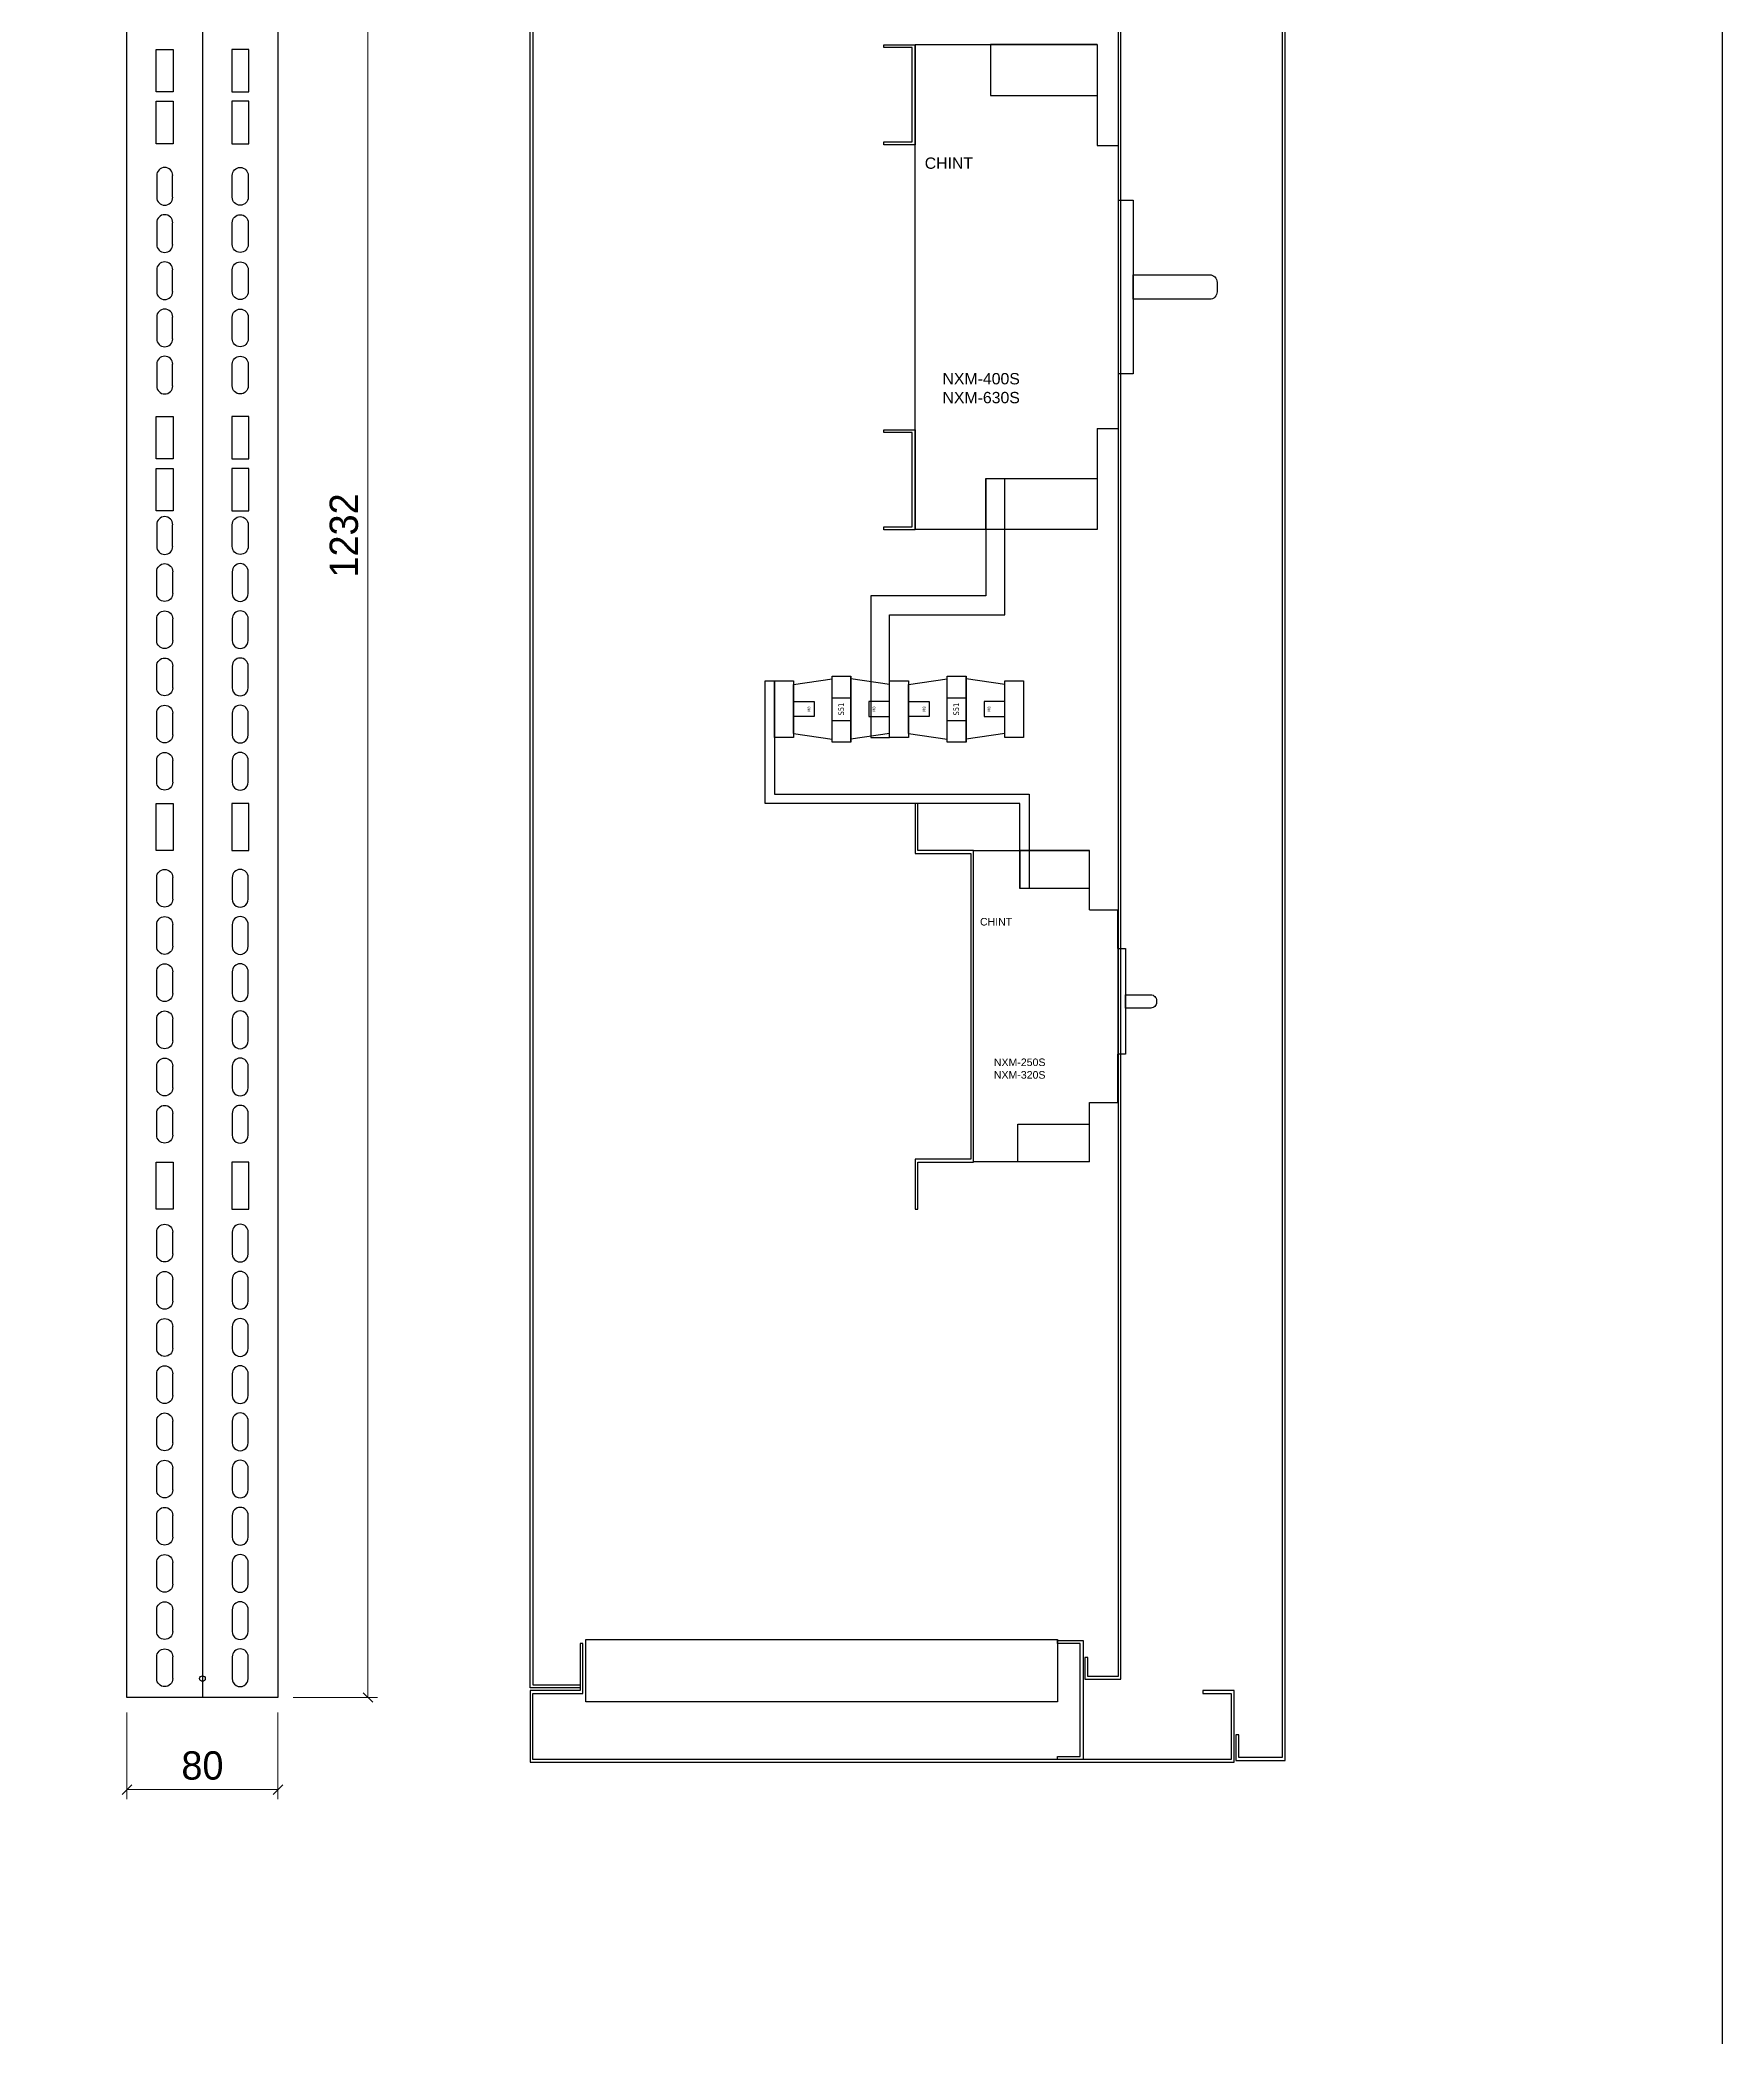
# Model space of a CAD drawing. Header units: millimetres. Extents: x 0 to 3953, y 0 to 2795.
# Drawn here: x 3062 to 3953, y 1075 to 2133 of the extents above; entities that cross this region are included whole.
import ezdxf

# ---------------------------------------------------------------- set-up
doc = ezdxf.new("R2010")
doc.units = ezdxf.units.MM
doc.layers.add('CNC', color=7, linetype='Continuous')
doc.layers.add('DIM', color=253, linetype='Continuous')
doc.styles.add('Arial', font='arial.ttf')
doc.dimstyles.new('Dim-15', dxfattribs={"dimtxt": 15, "dimasz": 5, "dimexe": 5, "dimexo": 8, "dimgap": 5, "dimtad": 1, "dimdec": 0, "dimtxsty": 'Standard', "dimblk": 'OBLIQUE', "dimcen": 10, "dimclrd": 5, "dimclre": 5, "dimclrt": 3, "dimazin": 3, "dimtfac": 1, "dimtdec": 0, "dimtmove": 0, "dimatfit": 3, "dimldrblk": 'OBLIQUE', "dimlwd": 9, "dimlwe": 9})

# ---------------------------------------------------------------- blocks, each defined once
blk = doc.blocks.new('*D6')
at = {"color": 0, "linetype": 'ByBlock', "lineweight": -2}
for p, q in [((3238.1, 2483.8), (3233.1, 2488.8)), ((3233.1, 1257.3), (3238.1, 1252.3))]:
    blk.add_line(p, q, dxfattribs=at)
at = {"layer": 'Defpoints', "color": 0, "transparency": 16777216}
for p in [(3187.9, 2486.3), (3187.9, 1254.8), (3235.6, 1254.8)]:
    blk.add_point(p, dxfattribs=at)
at = {"layer": 'DIM', "color": 5, "lineweight": 9, "transparency": 16777216}
for p, q in [((3195.9, 2486.3), (3240.6, 2486.3)), ((3235.6, 2486.3), (3235.6, 1254.8)), ((3195.9, 1254.8), (3240.6, 1254.8))]:
    blk.add_line(p, q, dxfattribs=at)
at = {"layer": 'DIM', "color": 3, "transparency": 16777216, "insert": (3222.9, 1870.5), "char_height": 15, "attachment_point": 5, "rotation": 90}
blk.add_mtext('1232', dxfattribs=at)
blk = doc.blocks.new('_Oblique')
at = {"color": 0, "linetype": 'ByBlock', "lineweight": -2}
blk.add_line((-0.5, -0.5), (0.5, 0.5), dxfattribs=at)
blk = doc.blocks.new('*D7')
at = {"color": 0, "linetype": 'ByBlock', "lineweight": -2}
for p, q in [((3110.4, 1208.5), (3105.4, 1203.5)), ((3185.4, 1203.5), (3190.4, 1208.5))]:
    blk.add_line(p, q, dxfattribs=at)
at = {"layer": 'Defpoints', "color": 0, "transparency": 16777216}
for p in [(3107.9, 1254.8), (3187.9, 1254.8), (3187.9, 1206)]:
    blk.add_point(p, dxfattribs=at)
at = {"layer": 'DIM', "color": 5, "lineweight": 9, "transparency": 16777216}
for p, q in [((3107.9, 1246.8), (3107.9, 1201)), ((3187.9, 1246.8), (3187.9, 1201)), ((3107.9, 1206), (3187.9, 1206))]:
    blk.add_line(p, q, dxfattribs=at)
at = {"layer": 'DIM', "color": 3, "transparency": 16777216, "insert": (3147.9, 1218.7), "char_height": 15, "attachment_point": 5}
blk.add_mtext('80', dxfattribs=at)
blk = doc.blocks.new('nxm-250-320-2')
at = {"color": 7}
for p, q in [((29687.9, -129233.4), (29687.9, -129201.9)), ((29687.9, -129233.4), (29702.9, -129233.4)), ((29702.9, -129253.9), (29702.9, -129233.4)), ((29702.9, -129253.9), (29702.9, -129309.9)), ((29702.9, -129335.4), (29702.9, -129309.9)), ((29687.9, -129335.4), (29702.9, -129335.4)), ((29687.9, -129366.9), (29687.9, -129335.4))]:
    blk.add_line(p, q, dxfattribs=at)
for points in [[(29687.9, -129366.9), (29626.4, -129366.9), (29626.4, -129201.9), (29687.9, -129201.9)], [(29687.9, -129201.9), (29650.9, -129201.9), (29650.9, -129221.9), (29687.9, -129221.9)], [(29702.9, -129253.9), (29706.9, -129253.9), (29706.9, -129309.9), (29702.9, -129309.9)], [(29687.9, -129366.9), (29649.9, -129366.9), (29649.9, -129346.9), (29687.9, -129346.9)]]:
    blk.add_lwpolyline(points, dxfattribs=at)
blk.add_lwpolyline([(29706.9, -129278.4), (29720.4, -129278.4, -0.414214), (29723.4, -129281.4), (29723.4, -129282.4, -0.414214), (29720.4, -129285.4), (29706.9, -129285.4)], format="xyb", close=True, dxfattribs=at)
at = {"color": 7, "char_height": 4, "width": 17.069, "attachment_point": 5, "style": 'Arial'}
for s, insert in [('CHINT', (29638.4, -129239.7)), ('NXM-250S\\PNXM-320S', (29650.9, -129317.5))]:
    blk.add_mtext(s, dxfattribs=dict(at, insert=insert))
blk = doc.blocks.new('nxm-400-630-2')
at = {"color": 7}
for p, q in [((29751.6, -129472.4), (29751.6, -129525.9)), ((29751.6, -129525.9), (29762.6, -129525.9)), ((29762.6, -129554.9), (29762.6, -129646.9)), ((29751.6, -129675.9), (29751.6, -129729.4)), ((29751.6, -129675.9), (29762.6, -129675.9))]:
    blk.add_line(p, q, dxfattribs=at)
for points in [[(29751.6, -129729.4), (29655.1, -129729.4), (29655.1, -129472.4), (29751.6, -129472.4)], [(29751.6, -129472.4), (29695.1, -129472.4), (29695.1, -129499.4), (29751.6, -129499.4)], [(29762.6, -129525.9), (29762.6, -129554.9)], [(29762.6, -129554.9), (29770.6, -129554.9), (29770.6, -129646.9), (29762.6, -129646.9)], [(29762.6, -129646.9), (29762.6, -129675.9)], [(29751.6, -129729.4), (29692.6, -129729.4), (29692.6, -129702.4), (29751.6, -129702.4)]]:
    blk.add_lwpolyline(points, dxfattribs=at)
blk.add_lwpolyline([(29770.6, -129594.4), (29811.1, -129594.4, -0.414214), (29815.1, -129598.4), (29815.1, -129603.4, -0.414214), (29811.1, -129607.4), (29770.6, -129607.4)], format="xyb", close=True, dxfattribs=at)
at = {"color": 7, "char_height": 6, "width": 25.603, "attachment_point": 5, "style": 'Arial'}
for s, insert in [('CHINT', (29673, -129535.3)), ('NXM-400S\\PNXM-630S', (29690.1, -129654.5))]:
    blk.add_mtext(s, dxfattribs=dict(at, insert=insert))
blk = doc.blocks.new('ovan8.5x20')
at = {"layer": 'CNC', "color": 2, "lineweight": -3}
for p, q in [((5.7, 4.2), (-5.8, 4.2)), ((-5.8, -4.2), (5.7, -4.2))]:
    blk.add_line(p, q, dxfattribs=at)
for centre, start, end in [((-5.8, 0), 90, 270), ((5.7, 0), 270, 90)]:
    blk.add_arc(centre, 4.25, start, end, dxfattribs=at)
blk = doc.blocks.new('su51-1')
at = {"color": 1}
for p, q in [((-13, 51), (-16, 30.5)), ((-13, 51), (13, 51)), ((13, 51), (16, 30.5)), ((-17.5, 30.5), (17.5, 30.5)), ((-17.5, 20.5), (-17.5, 30.5)), ((-16, 30.5), (16, 30.5)), ((-6, 30.5), (-6, 20.5)), ((6, 30.5), (6, 20.5)), ((17.5, 30.5), (17.5, 20.5)), ((17.5, 20.5), (-17.5, 20.5)), ((-17.5, 20.5), (17.5, 20.5)), ((-13, 0), (-16, 20.5)), ((-16, 20.5), (16, 20.5)), ((13, 0), (16, 20.5)), ((-13, 0), (13, 0))]:
    blk.add_line(p, q, dxfattribs=at)
for points in [[(-4, 51), (4, 51), (4, 40), (-4, 40)], [(-4, 0), (4, 0), (4, 11), (-4, 11)]]:
    blk.add_lwpolyline(points, close=True, dxfattribs=at)
at = {"color": 1, "width": 30.098, "attachment_point": 5}
for s, insert, char_height in [('{\\fTahoma|b0|i0|c0|p34;M8}', (0, 42.7), 1.5), ('{\\fTahoma|b0|i0|c0|p34;S51}', (0, 25.7), 3), ('{\\fTahoma|b0|i0|c0|p34;M8}', (0, 8.3), 1.5)]:
    blk.add_mtext(s, dxfattribs=dict(at, insert=insert, char_height=char_height))
blk = doc.blocks.new('KHUNG CHUẨN')
at = {"color": 7}
blk.add_lwpolyline([(16919.25, -26555.16), (19889.25, -26555.16), (19889.25, -28655.16), (16919.25, -28655.16)], close=True, dxfattribs=at)
at = {"color": 3, "style": 'Arial'}
for tag, p in [('#01', (17055.57, -28580.1)), ('#02', (17431.39, -28580.1)), ('#03', (18030.58, -28580.1)), ('#08', (18751.7, -28580.1)), ('#10', (19064.78, -28580.1)), ('#05', (17308.45, -28633.02)), ('#06', (17632.65, -28633.73)), ('#09', (18753.85, -28632.6)), ('#11', (19060.3, -28625.69)), ('#12', (19806.46, -28628.91)), ('#04', (17024.77, -28634.62)), ('#07', (18002.01, -28634.74))]:
    blk.add_attdef(tag, p, '', height=20, dxfattribs=at)

msp = doc.modelspace()

# ---------------------------------------------------------------- linework, layer by layer
at = {"color": 7}
msp.add_line((3147.9, 2486.3), (3147.9, 1254.8), dxfattribs=at)
for points in [[(3697, 2506), (3697, 2518), (3720, 2518), (3720, 1223), (3697, 1223), (3697, 1235), (3695.5, 1235), (3695.5, 1221.5), (3721.5, 1221.5), (3721.5, 2519.5), (3695.5, 2519.5), (3695.5, 2506)], [(3348, 2479.5), (3323, 2479.5), (3323, 1261.5), (3348, 1261.5), (3348, 1260), (3321.5, 1260), (3321.5, 2481), (3348, 2481)], [(3617, 2465), (3617, 2475), (3633, 2475), (3633, 1266), (3617, 1266), (3617, 1276), (3615.5, 1276), (3615.5, 1264.5), (3634.5, 1264.5), (3634.5, 2476.5), (3615.5, 2476.5), (3615.5, 2465)], [(3678, 1257), (3693, 1257), (3693, 1222), (3323, 1222), (3323, 1257), (3349.5, 1257), (3349.5, 1283.5), (3348, 1283.5), (3348, 1258.5), (3321.5, 1258.5), (3321.5, 1220.5), (3694.5, 1220.5), (3694.5, 1258.5), (3678, 1258.5)], [(3601, 1223.5), (3613, 1223.5), (3613, 1283.5), (3601, 1283.5), (3601, 1285), (3614.5, 1285), (3614.5, 1222), (3601, 1222)]]:
    msp.add_lwpolyline(points, close=True)
msp.add_lwpolyline([(3107.9, 2486.3), (3187.9, 2486.3), (3187.9, 1254.8), (3107.9, 1254.8)], close=True, dxfattribs=at)
at = {"color": 2}
for points in [[(3123.4, 2128), (3132.4, 2128), (3132.4, 2105.5), (3123.4, 2105.5)], [(3172.4, 2128), (3163.4, 2128), (3163.4, 2105.5), (3172.4, 2105.5)], [(3123.4, 2100.5), (3132.4, 2100.5), (3132.4, 2078), (3123.4, 2078)], [(3172.4, 2100.5), (3163.4, 2100.5), (3163.4, 2078), (3172.4, 2078)], [(3123.4, 1933.5), (3132.4, 1933.5), (3132.4, 1911), (3123.4, 1911)], [(3172.4, 1933.5), (3163.4, 1933.5), (3163.4, 1911), (3172.4, 1911)], [(3123.4, 1906), (3132.4, 1906), (3132.4, 1883.5), (3123.4, 1883.5)], [(3172.4, 1906), (3163.4, 1906), (3163.4, 1883.5), (3172.4, 1883.5)], [(3512, 1793.5), (3522, 1793.5), (3522, 1763.5), (3512, 1763.5)], [(3123.4, 1728.5), (3132.4, 1728.5), (3132.4, 1703.5), (3123.4, 1703.5)], [(3172.4, 1728.5), (3163.4, 1728.5), (3163.4, 1703.5), (3172.4, 1703.5)], [(3123.4, 1538.5), (3132.4, 1538.5), (3132.4, 1513.5), (3123.4, 1513.5)], [(3172.4, 1538.5), (3163.4, 1538.5), (3163.4, 1513.5), (3172.4, 1513.5)]]:
    msp.add_lwpolyline(points, close=True, dxfattribs=at)
at = {"color": 8}
for points in [[(3509, 2079), (3524, 2079), (3524, 2129), (3509, 2129), (3509, 2130.5), (3525.5, 2130.5), (3525.5, 2077.5), (3509, 2077.5)], [(3509, 1875), (3524, 1875), (3524, 1925), (3509, 1925), (3509, 1926.5), (3525.5, 1926.5), (3525.5, 1873.5), (3509, 1873.5)], [(3527, 1513.5), (3527, 1538.5), (3556.5, 1538.5), (3556.5, 1703.5), (3527, 1703.5), (3527, 1728.5), (3525.5, 1728.5), (3525.5, 1702), (3555, 1702), (3555, 1540), (3525.5, 1540), (3525.5, 1513.5)], [(3351, 1252.5), (3351, 1285.5), (3601, 1285.5), (3601, 1252.5)]]:
    msp.add_lwpolyline(points, close=True, dxfattribs=at)
at = {"color": 2}
msp.add_lwpolyline([(3512, 1763.5), (3512, 1828.5), (3573, 1828.5), (3573, 1900.5), (3563, 1900.5), (3563, 1838.5), (3502, 1838.5), (3502, 1763.5), (3512, 1763.5)], dxfattribs=at)
at = {"color": 5}
msp.add_lwpolyline([(3581, 1683.5), (3581, 1728.5), (3446, 1728.5), (3446, 1793.5), (3451, 1793.5), (3451, 1733.5), (3586, 1733.5), (3586, 1683.5), (3581, 1683.5)], dxfattribs=at)
msp.add_lwpolyline([(3451, 1793.5), (3461, 1793.5), (3461, 1763.5), (3451, 1763.5)], close=True, dxfattribs=at)
at = {"color": 1}
msp.add_lwpolyline([(3573, 1793.5), (3583, 1793.5), (3583, 1763.5), (3573, 1763.5)], close=True, dxfattribs=at)
at = {"color": 2}
msp.add_circle((3147.9, 1264.8), 1.5, dxfattribs=at)

# ---------------------------------------------------------------- block references
at = {"color": 3, "xscale": 1.331000000005587, "yscale": 1.331000000005587, "zscale": 1.331000000005587}
msp.add_blockref('KHUNG CHUẨN', (-22519.5, 38140), dxfattribs=at)
at = {"color": 7}
for name, p in [('nxm-400-630-2', (-26129.6, 131603)), ('nxm-250-320-2', (-26070, 130905.5))]:
    msp.add_blockref(name, p, dxfattribs=at)
at = {"color": 2, "rotation": 90}
for p in [(3512, 1778.5), (3573, 1778.5)]:
    msp.add_blockref('su51-1', p, dxfattribs=at)
at = {"layer": 'CNC', "lineweight": -3}
for p, rotation in [((3127.9, 2055.5), 90), ((3127.9, 2030.5), 90), ((3127.9, 2005.5), 90), ((3127.9, 1980.5), 90), ((3127.9, 1955.5), 90), ((3127.9, 1870.5), 90), ((3167.9, 1845.5), 270), ((3167.9, 1820.5), 270), ((3167.9, 1795.5), 270), ((3167.9, 1770.5), 270), ((3167.9, 1745.5), 270), ((3167.9, 1683.5), 270), ((3167.9, 1658.5), 270), ((3167.9, 1633.5), 270), ((3167.9, 1608.5), 270), ((3167.9, 1583.5), 270), ((3167.9, 1558.5), 270), ((3167.9, 1495.5), 270), ((3167.9, 1470.5), 270), ((3167.9, 1445.5), 270), ((3167.9, 1420.5), 270), ((3167.9, 1395.5), 270), ((3167.9, 1370.5), 270), ((3167.9, 1345.5), 270), ((3167.9, 1320.5), 270), ((3167.9, 1295.5), 270), ((3167.9, 1270.5), 270)]:
    msp.add_blockref('ovan8.5x20', p, dxfattribs=dict(at, rotation=rotation))
at = {"layer": 'CNC', "lineweight": -3, "xscale": -1}
for p, rotation in [((3167.9, 2055.5), 270), ((3167.9, 2030.5), 270), ((3167.9, 2005.5), 270), ((3167.9, 1980.5), 270), ((3167.9, 1955.5), 270), ((3167.9, 1870.5), 270), ((3127.9, 1845.5), 90), ((3127.9, 1820.5), 90), ((3127.9, 1795.5), 90), ((3127.9, 1770.5), 90), ((3127.9, 1745.5), 90), ((3127.9, 1683.5), 90), ((3127.9, 1658.5), 90), ((3127.9, 1633.5), 90), ((3127.9, 1608.5), 90), ((3127.9, 1583.5), 90), ((3127.9, 1558.5), 90), ((3127.9, 1495.5), 90), ((3127.9, 1470.5), 90), ((3127.9, 1445.5), 90), ((3127.9, 1420.5), 90), ((3127.9, 1395.5), 90), ((3127.9, 1370.5), 90), ((3127.9, 1345.5), 90), ((3127.9, 1320.5), 90), ((3127.9, 1295.5), 90), ((3127.9, 1270.5), 90)]:
    msp.add_blockref('ovan8.5x20', p, dxfattribs=dict(at, rotation=rotation))

# ---------------------------------------------------------------- dimensions: what is measured, and where the dimension line sits
at = {"layer": 'DIM', "color": 7}
dim = msp.add_linear_dim(base=(3235.5936474, 1254.7855633), p1=(3187.8872355, 2486.2855633), p2=(3187.8872355, 1254.7855633), angle=90, dimstyle='Dim-15', dxfattribs=at)
dim.commit()
dim.dimension.update_dxf_attribs({"geometry": '*D6', "text_midpoint": (3222.9299366, 1870.5355633)})
dim = msp.add_linear_dim(base=(3187.9, 1206), p1=(3107.9, 1254.8), p2=(3187.9, 1254.8), dimstyle='Dim-15', dxfattribs=at)
dim.commit()
dim.dimension.update_dxf_attribs({"geometry": '*D7', "text_midpoint": (3147.9, 1218.7)})

doc.saveas('drawing.dxf')
